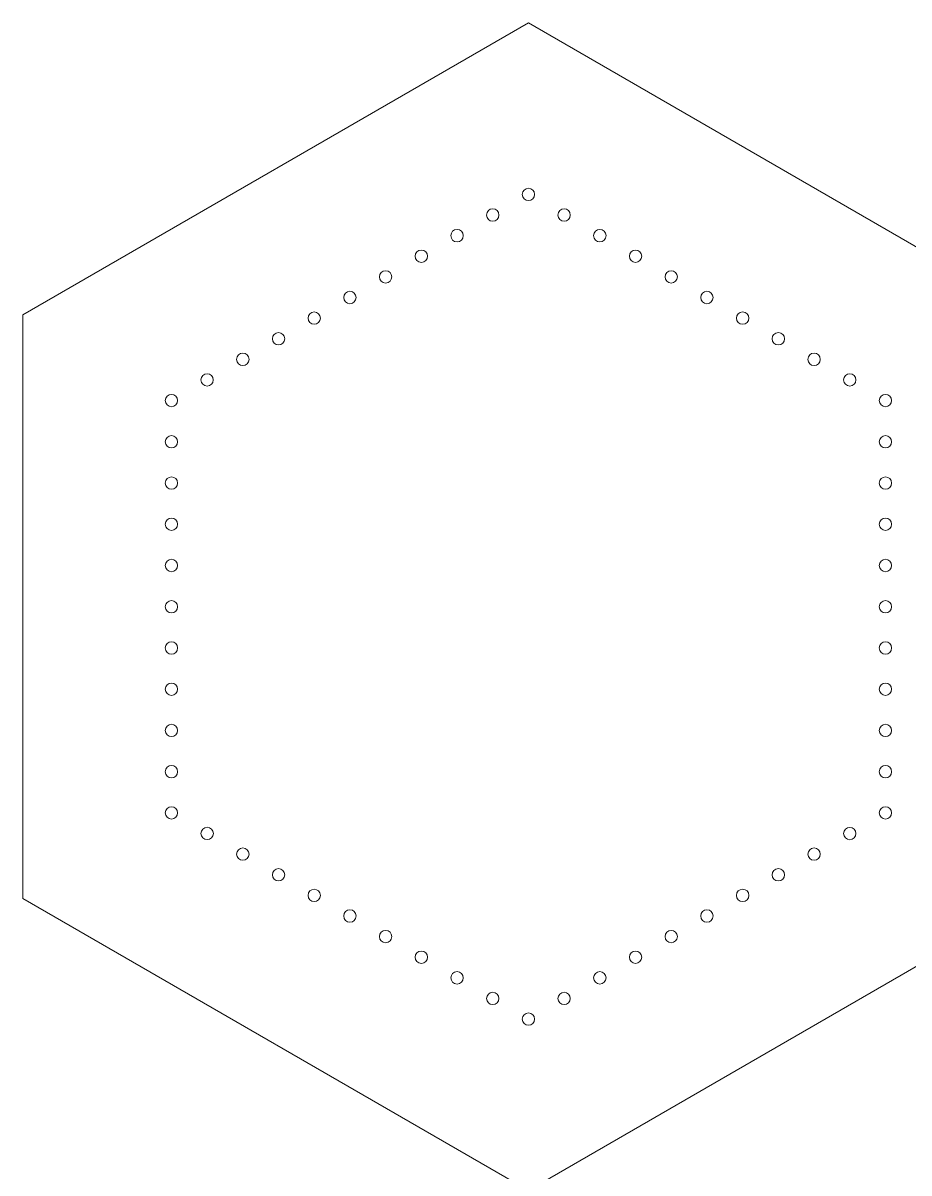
# Model space of a CAD drawing. Header units: millimetres. Extents: x -179 to 235, y -251 to 245.
# Drawn here: x -170.1 to -62.6, y -12.3 to 127.2 of the extents above; entities that cross this region are included whole.
import ezdxf

# ---------------------------------------------------------------- set-up
doc = ezdxf.new("R2010")
doc.units = ezdxf.units.MM
doc.header["$MEASUREMENT"] = 0
doc.layers.add('Layer 1', color=7, linetype='Continuous')

msp = doc.modelspace()

# ---------------------------------------------------------------- linework, layer by layer
at = {"layer": 'Layer 1', "lineweight": 9}
for points, knots in [([(-170.1051, 21.0004), (-170.1051, 21.0004), (-108.8039, -14.3919), (-108.8039, -14.3919), (-108.8039, -14.3919), (-108.8039, -14.3919), (-47.5026, 21.0004), (-47.5026, 21.0004), (-47.5026, 21.0004), (-47.5026, 21.0004), (-47.5026, 91.785), (-47.5026, 91.785), (-47.5026, 91.785), (-47.5026, 91.785), (-108.8039, 127.1773), (-108.8039, 127.1773), (-108.8039, 127.1773), (-108.8039, 127.1773), (-170.1051, 91.785), (-170.1051, 91.785), (-170.1051, 91.785), (-170.1051, 91.785), (-170.1051, 21.0004), (-170.1051, 21.0004)], [0, 0, 0, 0, 0.14285714, 0.14285714, 0.14285714, 0.14285714, 0.28571429, 0.28571429, 0.28571429, 0.28571429, 0.42857143, 0.42857143, 0.42857143, 0.42857143, 0.57142857, 0.57142857, 0.57142857, 0.57142857, 0.71428571, 0.71428571, 0.71428571, 0.71428571, 1, 1, 1, 1]), ([(-108.0539, 106.3927), (-108.0539, 106.8069), (-108.3897, 107.1427), (-108.8039, 107.1427), (-108.8039, 107.1427), (-109.2181, 107.1427), (-109.5539, 106.8069), (-109.5539, 106.3927), (-109.5539, 106.3927), (-109.5539, 105.9785), (-109.2181, 105.6427), (-108.8039, 105.6427), (-108.8039, 105.6427), (-108.3897, 105.6427), (-108.0539, 105.9784), (-108.0539, 106.3927)], [0, 0, 0, 0, 0.2, 0.2, 0.2, 0.2, 0.4, 0.4, 0.4, 0.4, 0.6, 0.6, 0.6, 0.6, 1, 1, 1, 1]), ([(-112.3839, 103.8927), (-112.3839, 104.3069), (-112.7197, 104.6427), (-113.1339, 104.6427), (-113.1339, 104.6427), (-113.5481, 104.6427), (-113.8839, 104.3069), (-113.8839, 103.8927), (-113.8839, 103.8927), (-113.8839, 103.4785), (-113.5482, 103.1427), (-113.1339, 103.1427), (-113.1339, 103.1427), (-112.7197, 103.1427), (-112.3839, 103.4785), (-112.3839, 103.8927)], [0, 0, 0, 0, 0.2, 0.2, 0.2, 0.2, 0.4, 0.4, 0.4, 0.4, 0.6, 0.6, 0.6, 0.6, 1, 1, 1, 1]), ([(-103.7237, 103.8927), (-103.7237, 104.3069), (-104.0595, 104.6427), (-104.4737, 104.6427), (-104.4737, 104.6427), (-104.8879, 104.6427), (-105.2237, 104.3069), (-105.2237, 103.8927), (-105.2237, 103.8927), (-105.2237, 103.4785), (-104.888, 103.1427), (-104.4737, 103.1427), (-104.4737, 103.1427), (-104.0595, 103.1427), (-103.7237, 103.4784), (-103.7237, 103.8927)], [0, 0, 0, 0, 0.2, 0.2, 0.2, 0.2, 0.4, 0.4, 0.4, 0.4, 0.6, 0.6, 0.6, 0.6, 1, 1, 1, 1]), ([(-116.7141, 101.3927), (-116.7141, 101.8069), (-117.0498, 102.1427), (-117.4641, 102.1427), (-117.4641, 102.1427), (-117.8783, 102.1427), (-118.2141, 101.8069), (-118.2141, 101.3927), (-118.2141, 101.3927), (-118.2141, 100.9785), (-117.8783, 100.6427), (-117.4641, 100.6427), (-117.4641, 100.6427), (-117.0499, 100.6427), (-116.7141, 100.9785), (-116.7141, 101.3927)], [0, 0, 0, 0, 0.2, 0.2, 0.2, 0.2, 0.4, 0.4, 0.4, 0.4, 0.6, 0.6, 0.6, 0.6, 1, 1, 1, 1]), ([(-99.3936, 101.3927), (-99.3936, 101.8069), (-99.7294, 102.1427), (-100.1436, 102.1427), (-100.1436, 102.1427), (-100.5578, 102.1427), (-100.8936, 101.8069), (-100.8936, 101.3927), (-100.8936, 101.3927), (-100.8936, 100.9785), (-100.5578, 100.6427), (-100.1436, 100.6427), (-100.1436, 100.6427), (-99.7294, 100.6427), (-99.3936, 100.9784), (-99.3936, 101.3927)], [0, 0, 0, 0, 0.2, 0.2, 0.2, 0.2, 0.4, 0.4, 0.4, 0.4, 0.6, 0.6, 0.6, 0.6, 1, 1, 1, 1]), ([(-121.0442, 98.8927), (-121.0442, 99.3069), (-121.38, 99.6427), (-121.7942, 99.6427), (-121.7942, 99.6427), (-122.2084, 99.6427), (-122.5442, 99.3069), (-122.5442, 98.8927), (-122.5442, 98.8927), (-122.5442, 98.4785), (-122.2084, 98.1427), (-121.7942, 98.1427), (-121.7942, 98.1427), (-121.38, 98.1427), (-121.0442, 98.4785), (-121.0442, 98.8927)], [0, 0, 0, 0, 0.2, 0.2, 0.2, 0.2, 0.4, 0.4, 0.4, 0.4, 0.6, 0.6, 0.6, 0.6, 1, 1, 1, 1]), ([(-95.0635, 98.8927), (-95.0635, 99.3069), (-95.3993, 99.6427), (-95.8135, 99.6427), (-95.8135, 99.6427), (-96.2277, 99.6427), (-96.5635, 99.3069), (-96.5635, 98.8927), (-96.5635, 98.8927), (-96.5635, 98.4785), (-96.2277, 98.1427), (-95.8135, 98.1427), (-95.8135, 98.1427), (-95.3993, 98.1427), (-95.0635, 98.4784), (-95.0635, 98.8927)], [0, 0, 0, 0, 0.2, 0.2, 0.2, 0.2, 0.4, 0.4, 0.4, 0.4, 0.6, 0.6, 0.6, 0.6, 1, 1, 1, 1]), ([(-125.3743, 96.3927), (-125.3743, 96.8069), (-125.7101, 97.1427), (-126.1243, 97.1427), (-126.1243, 97.1427), (-126.5385, 97.1427), (-126.8743, 96.8069), (-126.8743, 96.3927), (-126.8743, 96.3927), (-126.8743, 95.9785), (-126.5385, 95.6427), (-126.1243, 95.6427), (-126.1243, 95.6427), (-125.7101, 95.6427), (-125.3743, 95.9785), (-125.3743, 96.3927)], [0, 0, 0, 0, 0.2, 0.2, 0.2, 0.2, 0.4, 0.4, 0.4, 0.4, 0.6, 0.6, 0.6, 0.6, 1, 1, 1, 1]), ([(-90.7334, 96.3927), (-90.7334, 96.8069), (-91.0691, 97.1427), (-91.4834, 97.1427), (-91.4834, 97.1427), (-91.8976, 97.1427), (-92.2334, 96.8069), (-92.2334, 96.3927), (-92.2334, 96.3927), (-92.2334, 95.9785), (-91.8976, 95.6427), (-91.4834, 95.6427), (-91.4834, 95.6427), (-91.0691, 95.6427), (-90.7334, 95.9784), (-90.7334, 96.3927)], [0, 0, 0, 0, 0.2, 0.2, 0.2, 0.2, 0.4, 0.4, 0.4, 0.4, 0.6, 0.6, 0.6, 0.6, 1, 1, 1, 1]), ([(-129.7044, 93.8927), (-129.7044, 94.3069), (-130.0402, 94.6427), (-130.4544, 94.6427), (-130.4544, 94.6427), (-130.8687, 94.6427), (-131.2044, 94.3069), (-131.2044, 93.8927), (-131.2044, 93.8927), (-131.2044, 93.4785), (-130.8687, 93.1427), (-130.4544, 93.1427), (-130.4544, 93.1427), (-130.0402, 93.1427), (-129.7044, 93.4785), (-129.7044, 93.8927)], [0, 0, 0, 0, 0.2, 0.2, 0.2, 0.2, 0.4, 0.4, 0.4, 0.4, 0.6, 0.6, 0.6, 0.6, 1, 1, 1, 1]), ([(-86.4032, 93.8927), (-86.4032, 94.3069), (-86.739, 94.6427), (-87.1532, 94.6427), (-87.1532, 94.6427), (-87.5674, 94.6427), (-87.9032, 94.3069), (-87.9032, 93.8927), (-87.9032, 93.8927), (-87.9032, 93.4785), (-87.5674, 93.1427), (-87.1532, 93.1427), (-87.1532, 93.1427), (-86.739, 93.1427), (-86.4032, 93.4784), (-86.4032, 93.8927)], [0, 0, 0, 0, 0.2, 0.2, 0.2, 0.2, 0.4, 0.4, 0.4, 0.4, 0.6, 0.6, 0.6, 0.6, 1, 1, 1, 1]), ([(-134.0346, 91.3927), (-134.0346, 91.8069), (-134.3704, 92.1427), (-134.7846, 92.1427), (-134.7846, 92.1427), (-135.1988, 92.1427), (-135.5346, 91.8069), (-135.5346, 91.3927), (-135.5346, 91.3927), (-135.5346, 90.9785), (-135.1988, 90.6427), (-134.7846, 90.6427), (-134.7846, 90.6427), (-134.3704, 90.6427), (-134.0346, 90.9785), (-134.0346, 91.3927)], [0, 0, 0, 0, 0.2, 0.2, 0.2, 0.2, 0.4, 0.4, 0.4, 0.4, 0.6, 0.6, 0.6, 0.6, 1, 1, 1, 1]), ([(-82.0731, 91.3927), (-82.0731, 91.8069), (-82.4089, 92.1427), (-82.8231, 92.1427), (-82.8231, 92.1427), (-83.2373, 92.1427), (-83.5731, 91.8069), (-83.5731, 91.3927), (-83.5731, 91.3927), (-83.5731, 90.9785), (-83.2373, 90.6427), (-82.8231, 90.6427), (-82.8231, 90.6427), (-82.4089, 90.6427), (-82.0731, 90.9784), (-82.0731, 91.3927)], [0, 0, 0, 0, 0.2, 0.2, 0.2, 0.2, 0.4, 0.4, 0.4, 0.4, 0.6, 0.6, 0.6, 0.6, 1, 1, 1, 1]), ([(-138.3647, 88.8927), (-138.3647, 89.3069), (-138.7005, 89.6427), (-139.1147, 89.6427), (-139.1147, 89.6427), (-139.5289, 89.6427), (-139.8647, 89.3069), (-139.8647, 88.8927), (-139.8647, 88.8927), (-139.8647, 88.4785), (-139.5289, 88.1427), (-139.1147, 88.1427), (-139.1147, 88.1427), (-138.7005, 88.1427), (-138.3647, 88.4785), (-138.3647, 88.8927)], [0, 0, 0, 0, 0.2, 0.2, 0.2, 0.2, 0.4, 0.4, 0.4, 0.4, 0.6, 0.6, 0.6, 0.6, 1, 1, 1, 1]), ([(-77.743, 88.8927), (-77.743, 89.3069), (-78.0788, 89.6427), (-78.493, 89.6427), (-78.493, 89.6427), (-78.9072, 89.6427), (-79.243, 89.3069), (-79.243, 88.8927), (-79.243, 88.8927), (-79.243, 88.4785), (-78.9072, 88.1427), (-78.493, 88.1427), (-78.493, 88.1427), (-78.0788, 88.1427), (-77.743, 88.4784), (-77.743, 88.8927)], [0, 0, 0, 0, 0.2, 0.2, 0.2, 0.2, 0.4, 0.4, 0.4, 0.4, 0.6, 0.6, 0.6, 0.6, 1, 1, 1, 1]), ([(-142.6948, 86.3927), (-142.6948, 86.8069), (-143.0306, 87.1427), (-143.4448, 87.1427), (-143.4448, 87.1427), (-143.859, 87.1427), (-144.1948, 86.8069), (-144.1948, 86.3927), (-144.1948, 86.3927), (-144.1948, 85.9785), (-143.859, 85.6427), (-143.4448, 85.6427), (-143.4448, 85.6427), (-143.0306, 85.6427), (-142.6948, 85.9785), (-142.6948, 86.3927)], [0, 0, 0, 0, 0.2, 0.2, 0.2, 0.2, 0.4, 0.4, 0.4, 0.4, 0.6, 0.6, 0.6, 0.6, 1, 1, 1, 1]), ([(-73.4128, 86.3927), (-73.4128, 86.8069), (-73.7486, 87.1427), (-74.1628, 87.1427), (-74.1628, 87.1427), (-74.5771, 87.1427), (-74.9128, 86.8069), (-74.9128, 86.3927), (-74.9128, 86.3927), (-74.9128, 85.9785), (-74.5771, 85.6427), (-74.1629, 85.6427), (-74.1629, 85.6427), (-73.7486, 85.6427), (-73.4129, 85.9784), (-73.4128, 86.3927)], [0, 0, 0, 0, 0.2, 0.2, 0.2, 0.2, 0.4, 0.4, 0.4, 0.4, 0.6, 0.6, 0.6, 0.6, 1, 1, 1, 1]), ([(-147.025, 83.8927), (-147.025, 84.3069), (-147.3607, 84.6427), (-147.775, 84.6427), (-147.775, 84.6427), (-148.1892, 84.6427), (-148.525, 84.3069), (-148.525, 83.8927), (-148.525, 83.8927), (-148.525, 83.4785), (-148.1892, 83.1427), (-147.775, 83.1427), (-147.775, 83.1427), (-147.3607, 83.1427), (-147.025, 83.4785), (-147.025, 83.8927)], [0, 0, 0, 0, 0.2, 0.2, 0.2, 0.2, 0.4, 0.4, 0.4, 0.4, 0.6, 0.6, 0.6, 0.6, 1, 1, 1, 1]), ([(-69.0827, 83.8927), (-69.0827, 84.3069), (-69.4185, 84.6427), (-69.8327, 84.6427), (-69.8327, 84.6427), (-70.2469, 84.6427), (-70.5827, 84.3069), (-70.5827, 83.8927), (-70.5827, 83.8927), (-70.5827, 83.4785), (-70.2469, 83.1427), (-69.8327, 83.1427), (-69.8327, 83.1427), (-69.4185, 83.1427), (-69.0827, 83.4784), (-69.0827, 83.8927)], [0, 0, 0, 0, 0.2, 0.2, 0.2, 0.2, 0.4, 0.4, 0.4, 0.4, 0.6, 0.6, 0.6, 0.6, 1, 1, 1, 1]), ([(-151.3551, 81.3927), (-151.3551, 81.8069), (-151.6909, 82.1427), (-152.1051, 82.1427), (-152.1051, 82.1427), (-152.5193, 82.1427), (-152.8551, 81.8069), (-152.8551, 81.3927), (-152.8551, 81.3927), (-152.8551, 80.9785), (-152.5193, 80.6427), (-152.1051, 80.6427), (-152.1051, 80.6427), (-151.6909, 80.6427), (-151.3551, 80.9785), (-151.3551, 81.3927)], [0, 0, 0, 0, 0.2, 0.2, 0.2, 0.2, 0.4, 0.4, 0.4, 0.4, 0.6, 0.6, 0.6, 0.6, 1, 1, 1, 1]), ([(-64.7526, 81.3927), (-64.7526, 81.8069), (-65.0884, 82.1427), (-65.5026, 82.1427), (-65.5026, 82.1427), (-65.9168, 82.1427), (-66.2526, 81.8069), (-66.2526, 81.3927), (-66.2526, 81.3927), (-66.2526, 80.9785), (-65.9168, 80.6427), (-65.5026, 80.6427), (-65.5026, 80.6427), (-65.0884, 80.6427), (-64.7526, 80.9785), (-64.7526, 81.3927)], [0, 0, 0, 0, 0.2, 0.2, 0.2, 0.2, 0.4, 0.4, 0.4, 0.4, 0.6, 0.6, 0.6, 0.6, 1, 1, 1, 1]), ([(-151.3551, 76.3927), (-151.3551, 76.8069), (-151.6909, 77.1427), (-152.1051, 77.1427), (-152.1051, 77.1427), (-152.5193, 77.1427), (-152.8551, 76.8069), (-152.8551, 76.3927), (-152.8551, 76.3927), (-152.8551, 75.9785), (-152.5193, 75.6427), (-152.1051, 75.6427), (-152.1051, 75.6427), (-151.6909, 75.6427), (-151.3551, 75.9785), (-151.3551, 76.3927)], [0, 0, 0, 0, 0.2, 0.2, 0.2, 0.2, 0.4, 0.4, 0.4, 0.4, 0.6, 0.6, 0.6, 0.6, 1, 1, 1, 1]), ([(-64.7526, 76.3927), (-64.7526, 76.8069), (-65.0884, 77.1427), (-65.5026, 77.1427), (-65.5026, 77.1427), (-65.9168, 77.1427), (-66.2526, 76.8069), (-66.2526, 76.3927), (-66.2526, 76.3927), (-66.2526, 75.9785), (-65.9168, 75.6427), (-65.5026, 75.6427), (-65.5026, 75.6427), (-65.0884, 75.6427), (-64.7526, 75.9785), (-64.7526, 76.3927)], [0, 0, 0, 0, 0.2, 0.2, 0.2, 0.2, 0.4, 0.4, 0.4, 0.4, 0.6, 0.6, 0.6, 0.6, 1, 1, 1, 1]), ([(-151.3551, 71.3927), (-151.3551, 71.8069), (-151.6909, 72.1427), (-152.1051, 72.1427), (-152.1051, 72.1427), (-152.5193, 72.1427), (-152.8551, 71.8069), (-152.8551, 71.3927), (-152.8551, 71.3927), (-152.8551, 70.9785), (-152.5193, 70.6427), (-152.1051, 70.6427), (-152.1051, 70.6427), (-151.6909, 70.6427), (-151.3551, 70.9785), (-151.3551, 71.3927)], [0, 0, 0, 0, 0.2, 0.2, 0.2, 0.2, 0.4, 0.4, 0.4, 0.4, 0.6, 0.6, 0.6, 0.6, 1, 1, 1, 1]), ([(-64.7526, 71.3927), (-64.7526, 71.8069), (-65.0884, 72.1427), (-65.5026, 72.1427), (-65.5026, 72.1427), (-65.9168, 72.1427), (-66.2526, 71.8069), (-66.2526, 71.3927), (-66.2526, 71.3927), (-66.2526, 70.9785), (-65.9168, 70.6427), (-65.5026, 70.6427), (-65.5026, 70.6427), (-65.0884, 70.6427), (-64.7526, 70.9785), (-64.7526, 71.3927)], [0, 0, 0, 0, 0.2, 0.2, 0.2, 0.2, 0.4, 0.4, 0.4, 0.4, 0.6, 0.6, 0.6, 0.6, 1, 1, 1, 1]), ([(-151.3551, 66.3927), (-151.3551, 66.8069), (-151.6909, 67.1427), (-152.1051, 67.1427), (-152.1051, 67.1427), (-152.5193, 67.1427), (-152.8551, 66.8069), (-152.8551, 66.3927), (-152.8551, 66.3927), (-152.8551, 65.9785), (-152.5193, 65.6427), (-152.1051, 65.6427), (-152.1051, 65.6427), (-151.6909, 65.6427), (-151.3551, 65.9785), (-151.3551, 66.3927)], [0, 0, 0, 0, 0.2, 0.2, 0.2, 0.2, 0.4, 0.4, 0.4, 0.4, 0.6, 0.6, 0.6, 0.6, 1, 1, 1, 1]), ([(-64.7526, 66.3927), (-64.7526, 66.8069), (-65.0884, 67.1427), (-65.5026, 67.1427), (-65.5026, 67.1427), (-65.9168, 67.1427), (-66.2526, 66.8069), (-66.2526, 66.3927), (-66.2526, 66.3927), (-66.2526, 65.9785), (-65.9168, 65.6427), (-65.5026, 65.6427), (-65.5026, 65.6427), (-65.0884, 65.6427), (-64.7526, 65.9785), (-64.7526, 66.3927)], [0, 0, 0, 0, 0.2, 0.2, 0.2, 0.2, 0.4, 0.4, 0.4, 0.4, 0.6, 0.6, 0.6, 0.6, 1, 1, 1, 1]), ([(-151.3551, 61.3927), (-151.3551, 61.8069), (-151.6909, 62.1427), (-152.1051, 62.1427), (-152.1051, 62.1427), (-152.5193, 62.1427), (-152.8551, 61.8069), (-152.8551, 61.3927), (-152.8551, 61.3927), (-152.8551, 60.9785), (-152.5193, 60.6427), (-152.1051, 60.6427), (-152.1051, 60.6427), (-151.6909, 60.6427), (-151.3551, 60.9785), (-151.3551, 61.3927)], [0, 0, 0, 0, 0.2, 0.2, 0.2, 0.2, 0.4, 0.4, 0.4, 0.4, 0.6, 0.6, 0.6, 0.6, 1, 1, 1, 1]), ([(-64.7526, 61.3927), (-64.7526, 61.8069), (-65.0884, 62.1427), (-65.5026, 62.1427), (-65.5026, 62.1427), (-65.9168, 62.1427), (-66.2526, 61.8069), (-66.2526, 61.3927), (-66.2526, 61.3927), (-66.2526, 60.9785), (-65.9168, 60.6427), (-65.5026, 60.6427), (-65.5026, 60.6427), (-65.0884, 60.6427), (-64.7526, 60.9785), (-64.7526, 61.3927)], [0, 0, 0, 0, 0.2, 0.2, 0.2, 0.2, 0.4, 0.4, 0.4, 0.4, 0.6, 0.6, 0.6, 0.6, 1, 1, 1, 1]), ([(-151.3551, 56.3927), (-151.3551, 56.8069), (-151.6909, 57.1427), (-152.1051, 57.1427), (-152.1051, 57.1427), (-152.5193, 57.1427), (-152.8551, 56.8069), (-152.8551, 56.3927), (-152.8551, 56.3927), (-152.8551, 55.9785), (-152.5193, 55.6427), (-152.1051, 55.6427), (-152.1051, 55.6427), (-151.6909, 55.6427), (-151.3551, 55.9785), (-151.3551, 56.3927)], [0, 0, 0, 0, 0.2, 0.2, 0.2, 0.2, 0.4, 0.4, 0.4, 0.4, 0.6, 0.6, 0.6, 0.6, 1, 1, 1, 1]), ([(-64.7526, 56.3927), (-64.7526, 56.8069), (-65.0884, 57.1427), (-65.5026, 57.1427), (-65.5026, 57.1427), (-65.9168, 57.1427), (-66.2526, 56.8069), (-66.2526, 56.3927), (-66.2526, 56.3927), (-66.2526, 55.9785), (-65.9168, 55.6427), (-65.5026, 55.6427), (-65.5026, 55.6427), (-65.0884, 55.6427), (-64.7526, 55.9785), (-64.7526, 56.3927)], [0, 0, 0, 0, 0.2, 0.2, 0.2, 0.2, 0.4, 0.4, 0.4, 0.4, 0.6, 0.6, 0.6, 0.6, 1, 1, 1, 1]), ([(-151.3551, 51.3927), (-151.3551, 51.8069), (-151.6909, 52.1427), (-152.1051, 52.1427), (-152.1051, 52.1427), (-152.5193, 52.1427), (-152.8551, 51.8069), (-152.8551, 51.3927), (-152.8551, 51.3927), (-152.8551, 50.9785), (-152.5193, 50.6427), (-152.1051, 50.6427), (-152.1051, 50.6427), (-151.6909, 50.6427), (-151.3551, 50.9785), (-151.3551, 51.3927)], [0, 0, 0, 0, 0.2, 0.2, 0.2, 0.2, 0.4, 0.4, 0.4, 0.4, 0.6, 0.6, 0.6, 0.6, 1, 1, 1, 1]), ([(-64.7526, 51.3927), (-64.7526, 51.8069), (-65.0884, 52.1427), (-65.5026, 52.1427), (-65.5026, 52.1427), (-65.9168, 52.1427), (-66.2526, 51.8069), (-66.2526, 51.3927), (-66.2526, 51.3927), (-66.2526, 50.9785), (-65.9168, 50.6427), (-65.5026, 50.6427), (-65.5026, 50.6427), (-65.0884, 50.6427), (-64.7526, 50.9785), (-64.7526, 51.3927)], [0, 0, 0, 0, 0.2, 0.2, 0.2, 0.2, 0.4, 0.4, 0.4, 0.4, 0.6, 0.6, 0.6, 0.6, 1, 1, 1, 1]), ([(-151.3551, 46.3927), (-151.3551, 46.8069), (-151.6909, 47.1427), (-152.1051, 47.1427), (-152.1051, 47.1427), (-152.5193, 47.1427), (-152.8551, 46.8069), (-152.8551, 46.3927), (-152.8551, 46.3927), (-152.8551, 45.9785), (-152.5193, 45.6427), (-152.1051, 45.6427), (-152.1051, 45.6427), (-151.6909, 45.6427), (-151.3551, 45.9785), (-151.3551, 46.3927)], [0, 0, 0, 0, 0.2, 0.2, 0.2, 0.2, 0.4, 0.4, 0.4, 0.4, 0.6, 0.6, 0.6, 0.6, 1, 1, 1, 1]), ([(-64.7526, 46.3927), (-64.7526, 46.8069), (-65.0884, 47.1427), (-65.5026, 47.1427), (-65.5026, 47.1427), (-65.9168, 47.1427), (-66.2526, 46.8069), (-66.2526, 46.3927), (-66.2526, 46.3927), (-66.2526, 45.9785), (-65.9168, 45.6427), (-65.5026, 45.6427), (-65.5026, 45.6427), (-65.0884, 45.6427), (-64.7526, 45.9785), (-64.7526, 46.3927)], [0, 0, 0, 0, 0.2, 0.2, 0.2, 0.2, 0.4, 0.4, 0.4, 0.4, 0.6, 0.6, 0.6, 0.6, 1, 1, 1, 1]), ([(-151.3551, 41.3927), (-151.3551, 41.8069), (-151.6909, 42.1427), (-152.1051, 42.1427), (-152.1051, 42.1427), (-152.5193, 42.1427), (-152.8551, 41.8069), (-152.8551, 41.3927), (-152.8551, 41.3927), (-152.8551, 40.9785), (-152.5193, 40.6427), (-152.1051, 40.6427), (-152.1051, 40.6427), (-151.6909, 40.6427), (-151.3551, 40.9785), (-151.3551, 41.3927)], [0, 0, 0, 0, 0.2, 0.2, 0.2, 0.2, 0.4, 0.4, 0.4, 0.4, 0.6, 0.6, 0.6, 0.6, 1, 1, 1, 1]), ([(-64.7526, 41.3927), (-64.7526, 41.8069), (-65.0884, 42.1427), (-65.5026, 42.1427), (-65.5026, 42.1427), (-65.9168, 42.1427), (-66.2526, 41.8069), (-66.2526, 41.3927), (-66.2526, 41.3927), (-66.2526, 40.9785), (-65.9168, 40.6427), (-65.5026, 40.6427), (-65.5026, 40.6427), (-65.0884, 40.6427), (-64.7526, 40.9785), (-64.7526, 41.3927)], [0, 0, 0, 0, 0.2, 0.2, 0.2, 0.2, 0.4, 0.4, 0.4, 0.4, 0.6, 0.6, 0.6, 0.6, 1, 1, 1, 1]), ([(-151.3551, 36.3927), (-151.3551, 36.8069), (-151.6909, 37.1427), (-152.1051, 37.1427), (-152.1051, 37.1427), (-152.5193, 37.1427), (-152.8551, 36.8069), (-152.8551, 36.3927), (-152.8551, 36.3927), (-152.8551, 35.9785), (-152.5193, 35.6427), (-152.1051, 35.6427), (-152.1051, 35.6427), (-151.6909, 35.6427), (-151.3551, 35.9785), (-151.3551, 36.3927)], [0, 0, 0, 0, 0.2, 0.2, 0.2, 0.2, 0.4, 0.4, 0.4, 0.4, 0.6, 0.6, 0.6, 0.6, 1, 1, 1, 1]), ([(-64.7526, 36.3927), (-64.7526, 36.8069), (-65.0884, 37.1427), (-65.5026, 37.1427), (-65.5026, 37.1427), (-65.9168, 37.1427), (-66.2526, 36.8069), (-66.2526, 36.3927), (-66.2526, 36.3927), (-66.2526, 35.9785), (-65.9168, 35.6427), (-65.5026, 35.6427), (-65.5026, 35.6427), (-65.0884, 35.6427), (-64.7526, 35.9785), (-64.7526, 36.3927)], [0, 0, 0, 0, 0.2, 0.2, 0.2, 0.2, 0.4, 0.4, 0.4, 0.4, 0.6, 0.6, 0.6, 0.6, 1, 1, 1, 1]), ([(-151.3551, 31.3927), (-151.3551, 31.8069), (-151.6909, 32.1427), (-152.1051, 32.1427), (-152.1051, 32.1427), (-152.5193, 32.1427), (-152.8551, 31.8069), (-152.8551, 31.3927), (-152.8551, 31.3927), (-152.8551, 30.9785), (-152.5193, 30.6427), (-152.1051, 30.6427), (-152.1051, 30.6427), (-151.6909, 30.6427), (-151.3551, 30.9785), (-151.3551, 31.3927)], [0, 0, 0, 0, 0.2, 0.2, 0.2, 0.2, 0.4, 0.4, 0.4, 0.4, 0.6, 0.6, 0.6, 0.6, 1, 1, 1, 1]), ([(-64.7526, 31.3927), (-64.7526, 31.8069), (-65.0884, 32.1427), (-65.5026, 32.1427), (-65.5026, 32.1427), (-65.9168, 32.1427), (-66.2526, 31.8069), (-66.2526, 31.3927), (-66.2526, 31.3927), (-66.2526, 30.9785), (-65.9168, 30.6427), (-65.5026, 30.6427), (-65.5026, 30.6427), (-65.0884, 30.6427), (-64.7526, 30.9785), (-64.7526, 31.3927)], [0, 0, 0, 0, 0.2, 0.2, 0.2, 0.2, 0.4, 0.4, 0.4, 0.4, 0.6, 0.6, 0.6, 0.6, 1, 1, 1, 1]), ([(-147.0177, 28.9054), (-147.0177, 29.3196), (-147.3535, 29.6554), (-147.7677, 29.6554), (-147.7677, 29.6554), (-148.1819, 29.6554), (-148.5177, 29.3196), (-148.5177, 28.9054), (-148.5177, 28.9054), (-148.5177, 28.4912), (-148.1819, 28.1554), (-147.7677, 28.1554), (-147.7677, 28.1554), (-147.3535, 28.1554), (-147.0177, 28.4912), (-147.0177, 28.9054)], [0, 0, 0, 0, 0.2, 0.2, 0.2, 0.2, 0.4, 0.4, 0.4, 0.4, 0.6, 0.6, 0.6, 0.6, 1, 1, 1, 1]), ([(-69.0828, 28.8927), (-69.0828, 29.3069), (-69.4185, 29.6427), (-69.8328, 29.6427), (-69.8328, 29.6427), (-70.247, 29.6427), (-70.5828, 29.3069), (-70.5828, 28.8927), (-70.5828, 28.8927), (-70.5828, 28.4785), (-70.247, 28.1427), (-69.8328, 28.1427), (-69.8328, 28.1427), (-69.4185, 28.1427), (-69.0828, 28.4785), (-69.0828, 28.8927)], [0, 0, 0, 0, 0.2, 0.2, 0.2, 0.2, 0.4, 0.4, 0.4, 0.4, 0.6, 0.6, 0.6, 0.6, 1, 1, 1, 1]), ([(-142.6949, 26.3927), (-142.6949, 26.807), (-143.0307, 27.1427), (-143.4449, 27.1427), (-143.4449, 27.1427), (-143.8591, 27.1427), (-144.1949, 26.807), (-144.1949, 26.3928), (-144.1949, 26.3928), (-144.1949, 25.9785), (-143.8591, 25.6427), (-143.4449, 25.6427), (-143.4449, 25.6427), (-143.0307, 25.6427), (-142.6949, 25.9785), (-142.6949, 26.3927)], [0, 0, 0, 0, 0.2, 0.2, 0.2, 0.2, 0.4, 0.4, 0.4, 0.4, 0.6, 0.6, 0.6, 0.6, 1, 1, 1, 1]), ([(-73.4129, 26.3927), (-73.4129, 26.8069), (-73.7487, 27.1427), (-74.1629, 27.1427), (-74.1629, 27.1427), (-74.5771, 27.1427), (-74.9129, 26.8069), (-74.9129, 26.3927), (-74.9129, 26.3927), (-74.9129, 25.9785), (-74.5771, 25.6427), (-74.1629, 25.6427), (-74.1629, 25.6427), (-73.7487, 25.6427), (-73.4129, 25.9785), (-73.4129, 26.3927)], [0, 0, 0, 0, 0.2, 0.2, 0.2, 0.2, 0.4, 0.4, 0.4, 0.4, 0.6, 0.6, 0.6, 0.6, 1, 1, 1, 1]), ([(-138.3648, 23.8927), (-138.3648, 24.307), (-138.7005, 24.6427), (-139.1148, 24.6427), (-139.1148, 24.6427), (-139.529, 24.6427), (-139.8648, 24.307), (-139.8648, 23.8928), (-139.8648, 23.8928), (-139.8648, 23.4785), (-139.529, 23.1427), (-139.1148, 23.1427), (-139.1148, 23.1427), (-138.7005, 23.1427), (-138.3648, 23.4785), (-138.3648, 23.8927)], [0, 0, 0, 0, 0.2, 0.2, 0.2, 0.2, 0.4, 0.4, 0.4, 0.4, 0.6, 0.6, 0.6, 0.6, 1, 1, 1, 1]), ([(-77.743, 23.8927), (-77.743, 24.3069), (-78.0788, 24.6427), (-78.493, 24.6427), (-78.493, 24.6427), (-78.9072, 24.6427), (-79.243, 24.3069), (-79.243, 23.8927), (-79.243, 23.8927), (-79.243, 23.4785), (-78.9072, 23.1427), (-78.493, 23.1427), (-78.493, 23.1427), (-78.0788, 23.1427), (-77.743, 23.4785), (-77.743, 23.8927)], [0, 0, 0, 0, 0.2, 0.2, 0.2, 0.2, 0.4, 0.4, 0.4, 0.4, 0.6, 0.6, 0.6, 0.6, 1, 1, 1, 1]), ([(-134.0346, 21.3927), (-134.0346, 21.807), (-134.3704, 22.1427), (-134.7846, 22.1427), (-134.7846, 22.1427), (-135.1988, 22.1427), (-135.5346, 21.807), (-135.5346, 21.3928), (-135.5346, 21.3928), (-135.5346, 20.9785), (-135.1988, 20.6427), (-134.7846, 20.6427), (-134.7846, 20.6427), (-134.3704, 20.6427), (-134.0346, 20.9785), (-134.0346, 21.3927)], [0, 0, 0, 0, 0.2, 0.2, 0.2, 0.2, 0.4, 0.4, 0.4, 0.4, 0.6, 0.6, 0.6, 0.6, 1, 1, 1, 1]), ([(-82.0731, 21.3927), (-82.0731, 21.8069), (-82.4089, 22.1427), (-82.8231, 22.1427), (-82.8231, 22.1427), (-83.2374, 22.1427), (-83.5731, 21.8069), (-83.5731, 21.3927), (-83.5731, 21.3927), (-83.5731, 20.9785), (-83.2374, 20.6427), (-82.8231, 20.6427), (-82.8231, 20.6427), (-82.4089, 20.6427), (-82.0731, 20.9785), (-82.0731, 21.3927)], [0, 0, 0, 0, 0.2, 0.2, 0.2, 0.2, 0.4, 0.4, 0.4, 0.4, 0.6, 0.6, 0.6, 0.6, 1, 1, 1, 1]), ([(-129.7045, 18.8927), (-129.7045, 19.307), (-130.0403, 19.6427), (-130.4545, 19.6427), (-130.4545, 19.6427), (-130.8687, 19.6427), (-131.2045, 19.307), (-131.2045, 18.8928), (-131.2045, 18.8928), (-131.2045, 18.4785), (-130.8687, 18.1427), (-130.4545, 18.1427), (-130.4545, 18.1427), (-130.0403, 18.1427), (-129.7045, 18.4785), (-129.7045, 18.8927)], [0, 0, 0, 0, 0.2, 0.2, 0.2, 0.2, 0.4, 0.4, 0.4, 0.4, 0.6, 0.6, 0.6, 0.6, 1, 1, 1, 1]), ([(-86.4033, 18.8927), (-86.4033, 19.3069), (-86.7391, 19.6427), (-87.1533, 19.6427), (-87.1533, 19.6427), (-87.5675, 19.6427), (-87.9033, 19.3069), (-87.9033, 18.8927), (-87.9033, 18.8927), (-87.9033, 18.4785), (-87.5675, 18.1427), (-87.1533, 18.1427), (-87.1533, 18.1427), (-86.7391, 18.1427), (-86.4033, 18.4785), (-86.4033, 18.8927)], [0, 0, 0, 0, 0.2, 0.2, 0.2, 0.2, 0.4, 0.4, 0.4, 0.4, 0.6, 0.6, 0.6, 0.6, 1, 1, 1, 1]), ([(-125.3744, 16.3927), (-125.3744, 16.807), (-125.7102, 17.1427), (-126.1244, 17.1427), (-126.1244, 17.1427), (-126.5386, 17.1427), (-126.8744, 16.807), (-126.8744, 16.3928), (-126.8744, 16.3928), (-126.8744, 15.9785), (-126.5386, 15.6427), (-126.1244, 15.6427), (-126.1244, 15.6427), (-125.7102, 15.6427), (-125.3744, 15.9785), (-125.3744, 16.3927)], [0, 0, 0, 0, 0.2, 0.2, 0.2, 0.2, 0.4, 0.4, 0.4, 0.4, 0.6, 0.6, 0.6, 0.6, 1, 1, 1, 1]), ([(-90.7334, 16.3927), (-90.7334, 16.8069), (-91.0692, 17.1427), (-91.4834, 17.1427), (-91.4834, 17.1427), (-91.8976, 17.1427), (-92.2334, 16.8069), (-92.2334, 16.3927), (-92.2334, 16.3927), (-92.2334, 15.9785), (-91.8976, 15.6427), (-91.4834, 15.6427), (-91.4834, 15.6427), (-91.0692, 15.6427), (-90.7334, 15.9785), (-90.7334, 16.3927)], [0, 0, 0, 0, 0.2, 0.2, 0.2, 0.2, 0.4, 0.4, 0.4, 0.4, 0.6, 0.6, 0.6, 0.6, 1, 1, 1, 1]), ([(-121.0442, 13.8927), (-121.0442, 14.307), (-121.38, 14.6427), (-121.7942, 14.6427), (-121.7942, 14.6427), (-122.2085, 14.6427), (-122.5442, 14.307), (-122.5442, 13.8928), (-122.5442, 13.8928), (-122.5442, 13.4785), (-122.2085, 13.1427), (-121.7942, 13.1427), (-121.7942, 13.1427), (-121.38, 13.1427), (-121.0442, 13.4785), (-121.0442, 13.8927)], [0, 0, 0, 0, 0.2, 0.2, 0.2, 0.2, 0.4, 0.4, 0.4, 0.4, 0.6, 0.6, 0.6, 0.6, 1, 1, 1, 1]), ([(-95.0635, 13.8927), (-95.0635, 14.3069), (-95.3993, 14.6427), (-95.8135, 14.6427), (-95.8135, 14.6427), (-96.2277, 14.6427), (-96.5635, 14.3069), (-96.5635, 13.8927), (-96.5635, 13.8927), (-96.5635, 13.4785), (-96.2277, 13.1427), (-95.8135, 13.1427), (-95.8135, 13.1427), (-95.3993, 13.1427), (-95.0635, 13.4785), (-95.0635, 13.8927)], [0, 0, 0, 0, 0.2, 0.2, 0.2, 0.2, 0.4, 0.4, 0.4, 0.4, 0.6, 0.6, 0.6, 0.6, 1, 1, 1, 1]), ([(-116.7141, 11.3927), (-116.7141, 11.807), (-117.0499, 12.1427), (-117.4641, 12.1427), (-117.4641, 12.1427), (-117.8783, 12.1427), (-118.2141, 11.807), (-118.2141, 11.3928), (-118.2141, 11.3928), (-118.2141, 10.9785), (-117.8783, 10.6427), (-117.4641, 10.6427), (-117.4641, 10.6427), (-117.0499, 10.6427), (-116.7141, 10.9785), (-116.7141, 11.3927)], [0, 0, 0, 0, 0.2, 0.2, 0.2, 0.2, 0.4, 0.4, 0.4, 0.4, 0.6, 0.6, 0.6, 0.6, 1, 1, 1, 1]), ([(-99.3936, 11.3927), (-99.3936, 11.8069), (-99.7294, 12.1427), (-100.1436, 12.1427), (-100.1436, 12.1427), (-100.5579, 12.1427), (-100.8936, 11.8069), (-100.8936, 11.3927), (-100.8936, 11.3927), (-100.8936, 10.9785), (-100.5579, 10.6427), (-100.1437, 10.6427), (-100.1437, 10.6427), (-99.7294, 10.6427), (-99.3936, 10.9785), (-99.3936, 11.3927)], [0, 0, 0, 0, 0.2, 0.2, 0.2, 0.2, 0.4, 0.4, 0.4, 0.4, 0.6, 0.6, 0.6, 0.6, 1, 1, 1, 1]), ([(-112.384, 8.8927), (-112.384, 9.307), (-112.7198, 9.6427), (-113.134, 9.6427), (-113.134, 9.6427), (-113.5482, 9.6427), (-113.884, 9.307), (-113.884, 8.8928), (-113.884, 8.8928), (-113.884, 8.4785), (-113.5482, 8.1427), (-113.134, 8.1427), (-113.134, 8.1427), (-112.7198, 8.1427), (-112.384, 8.4785), (-112.384, 8.8927)], [0, 0, 0, 0, 0.2, 0.2, 0.2, 0.2, 0.4, 0.4, 0.4, 0.4, 0.6, 0.6, 0.6, 0.6, 1, 1, 1, 1]), ([(-103.7238, 8.8927), (-103.7238, 9.3069), (-104.0596, 9.6427), (-104.4738, 9.6427), (-104.4738, 9.6427), (-104.888, 9.6427), (-105.2238, 9.3069), (-105.2238, 8.8927), (-105.2238, 8.8927), (-105.2238, 8.4785), (-104.888, 8.1427), (-104.4738, 8.1427), (-104.4738, 8.1427), (-104.0596, 8.1427), (-103.7238, 8.4785), (-103.7238, 8.8927)], [0, 0, 0, 0, 0.2, 0.2, 0.2, 0.2, 0.4, 0.4, 0.4, 0.4, 0.6, 0.6, 0.6, 0.6, 1, 1, 1, 1]), ([(-108.0539, 6.3927), (-108.0539, 6.807), (-108.3897, 7.1427), (-108.8039, 7.1427), (-108.8039, 7.1427), (-109.2181, 7.1427), (-109.5539, 6.807), (-109.5539, 6.3928), (-109.5539, 6.3928), (-109.5539, 5.9785), (-109.2181, 5.6427), (-108.8039, 5.6427), (-108.8039, 5.6427), (-108.3897, 5.6427), (-108.0539, 5.9785), (-108.0539, 6.3927)], [0, 0, 0, 0, 0.2, 0.2, 0.2, 0.2, 0.4, 0.4, 0.4, 0.4, 0.6, 0.6, 0.6, 0.6, 1, 1, 1, 1])]:
    msp.add_open_spline(points, degree=3, knots=knots, dxfattribs=at)

doc.saveas('drawing.dxf')
